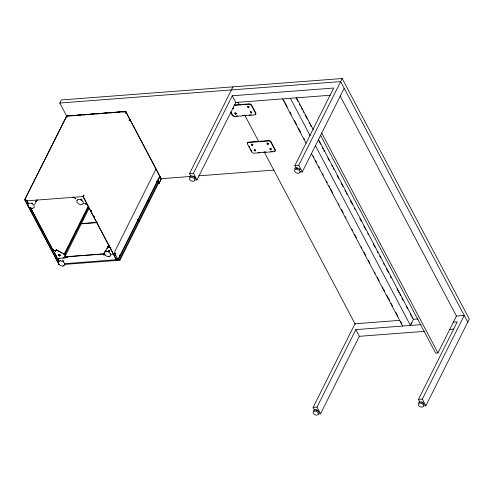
<?xml version="1.0" encoding="UTF-8"?>
<svg xmlns="http://www.w3.org/2000/svg" width="494" height="494" viewBox="0 0 494 494"><rect width="100%" height="100%" fill="white"/><g stroke="black" fill="none" stroke-linecap="round" stroke-linejoin="round"><path stroke-width="0.74" d="M77.225 199.78L76.817 202.108L78.626 203.973L81.251 204.695L83.146 203.843L83.258 203.3M83.146 203.843L83.202 201.916L81.387 200.051L78.762 199.329L76.873 200.181M55.624 251.143L52.889 249.674L55.711 251.008M66.986 117.239L67.69 116.109M115.114 253.965L115.127 254.336M119.844 256.25C119.184 254.429 118.498 254.546 119.807 256.059M161.272 178.686L161.248 178.871M125.569 111.397L125.896 111.57L125.173 112.99M104.413 252.829L103.394 254.885L105.241 254.885M83.727 195.142L83.894 195.229M60.41 260.431L58.329 261.752L58.409 263.71L60.324 265.531L62.942 266.143L63.127 265.568M106.352 250.946L104.265 252.267L104.351 254.225L106.266 256.046L108.884 256.664L109.069 256.09M73.211 197.205L72.877 197.304L75.681 198.625M75.773 198.471L75.613 198.773M87.691 205.066L84.943 203.596M125.847 111.663L159.766 176.296M85.054 203.405L84.875 203.75M66.956 116.609L59.78 103.024L61.318 99.949L342.2 78.521L469.3 319.05L425.871 405.772L423.92 405.92M66.702 116.01L125.6 111.508L66.801 116.028L24.706 199.743L66.597 116.096M28.362 203.59L26.923 200.867C25.534 199.31 24.447 199.934 24.922 199.539M28.541 204.102L26.948 200.626M31.344 209.172L31.554 209.493L32.24 208.32M36.735 199.99L36.97 199.755M35.766 201.719L36.544 200.397L36.846 200.558L36.216 201.737L36.006 201.466M53 249.983L53.056 249.865M81.955 200.156L81.516 199.094M56.322 249.797L55.668 251.057L56.322 249.797L65.579 254.768L64.93 256.028M82.936 196.495L83.671 195.247M83.721 194.957L84.005 195.223M90.445 210.648L91.112 210.518L90.445 210.648L83.122 196.34M125.47 113.379L125.21 112.712L125.877 111.613M59.064 255.664L60.169 255.577L59.669 254.632L60.052 255.812L58.947 255.898L58.564 254.719L59.249 254.663M59.78 254.54L59.027 255.447M57.841 259.955L58.156 259.406L58.872 259.795L58.564 260.338L57.841 259.955L58.607 260.252M58.872 259.795L58.113 259.492M128.959 120.147L129.397 120.635L129.866 119.307M87.518 204.887L87.611 205.22M63.973 254.54L79.275 223.986M88.216 206.122L79.417 223.696L97.09 222.349M64.553 254.916L88.624 206.85M64.665 254.91L88.735 206.838M62.182 260.801L62.565 260.035M64.973 256.608L89.105 208.227M63.238 261.567L63.856 260.338M90.587 210.919L91.254 210.784L90.587 210.919L93.619 216.662L94.286 216.526L93.619 216.662M67.308 257.67C68.771 257.226 63.948 256.824 65.047 255.836M93.761 216.928L94.428 216.798L93.761 216.928L110.076 247.797L110.742 247.661L110.076 247.797M108.211 247.13L108.742 245.981L108.439 245.821L107.914 247.179L108.896 245.963M109.174 245.697L108.946 245.425L107.914 247.179M107.92 251.069L108.964 251.1M113.25 253.811L113.916 253.675L113.25 253.811L110.261 247.976M113.392 254.077L114.058 253.947L113.392 254.077L116.547 260.042C122.722 259.202 110.81 260.604 118.128 259.671L159.939 176.179L118.078 259.578L64.479 263.697M113.688 254.021L110.545 254.484M115.343 255.528L115.046 256.034L114.361 255.583M116.034 253.496L115.596 253.002L115.17 254.249L118.196 259.745M116.88 258.442L116.59 258.949L115.892 258.516M116.547 260.042L93.804 216.841M159.815 176.204L161.186 178.939L159.006 183.385L157.814 180.699L159.957 176.228M158.154 181.533L156.573 181.736M64.782 264.395L119.968 260.19L119.536 259.375L138.919 220.67L137.573 219.947M148.54 201.459L148.972 202.274L139.493 221.201L139.061 220.386L148.54 201.459L147.193 200.737M158.092 182.379L158.525 183.194L149.046 202.12L148.614 201.305L158.092 182.379L156.746 181.656M119.968 260.19L139.351 221.485L138.919 220.67M159.148 183.274L161.291 178.859L125.76 111.656L123.444 111.891M190.95 176.247L189.542 173.579L232.964 86.851M195.673 180.057L196.97 179.958L193.438 173.277L232.248 95.78L333.672 88.043L294.862 165.539L296.277 168.213M192.944 176.321L194.099 176.71M196.97 179.958L235.78 102.462L232.248 95.78M233.125 108.495L232.94 108.865L233.508 107.84M235.125 113.009L236.144 113.558L235.762 114.213L234.743 113.663L235.175 112.916M235.762 114.213L236.33 113.188M247.908 106.476L248.927 107.019L248.544 107.673L247.519 107.13L247.951 106.383M248.544 107.673L249.112 106.655M251.366 113.021L251.749 112.366L250.73 111.817L250.915 111.446L250.347 112.471L251.366 113.021L251.934 111.996M252.743 144.958L251.718 144.409L251.903 144.044L251.335 145.063L252.354 145.613L252.539 145.242L251.52 144.699M254.682 149.478L255.565 150.306M254.731 149.386L254.163 150.411L255.182 150.96L255.367 150.59L254.342 150.04M267.415 143.038L268.347 143.766M267.507 142.852L266.939 143.877L267.958 144.421L268.143 144.057L267.124 143.507M270.193 148.472L271.169 149.114M270.335 148.194L269.767 149.219L270.786 149.768L270.971 149.398L269.946 148.848M300.346 172.073L302.303 171.924L298.771 165.243L342.2 78.521M302.303 171.924L344.188 88.278M314.524 410.094L313.11 407.42L355.001 323.774L399.615 320.371M318.593 413.953L320.544 413.805L317.012 407.124L355.816 329.628L421.129 324.644M316.419 410.353L316.605 409.983L317.673 410.551M320.544 413.805L359.348 336.309L355.816 329.628M410.292 325.293L411.582 322.724M318.346 139.215L413.515 319.309L410.434 325.46L315.265 145.366M320.427 135.121L435.628 353.117L437.968 352.944L456.444 316.037L340.168 95.99M419.851 402.06L418.437 399.387L457.246 321.89L453.399 322.187M425.871 405.772L422.339 399.09L464.23 315.444L456.536 316.03M32.067 203.602L34.074 205.368L34.296 207.357L32.61 208.406L29.998 207.894L27.991 206.128L27.763 204.139L29.455 203.09L32.067 203.602L32.264 203.213M64.973 255.978L67.622 257.615L57.397 258.535L59.786 258.127M31.418 209.178L32.104 208.042M36.074 201.793L37.106 200.033M34.518 204.522L36.846 200.558M83.832 195.334L83.054 196.668L90.488 210.561M65.579 254.768L63.479 253.897M104.95 251.767L108.439 245.821M105.253 251.928L106.031 250.606M107.192 248.624L108.353 246.642M103.394 254.885L104.376 253.663M114.33 255.645L114.602 255.182L115.318 255.571M115.868 258.56L116.139 258.103L116.862 258.486M235.311 112.638L234.928 113.293L235.947 113.842M252.354 145.613L252.922 144.588M255.182 150.96L255.75 149.935M267.958 144.421L268.532 143.396M270.786 149.768L271.354 148.743M294.467 168.608L295.363 167.941M129.298 120.579L129.823 119.394M159.068 183.286L157.666 180.785M159.117 183.379L157.814 180.699M254.984 114.546L255.88 114.071L255.843 113.089L251.607 105.074L250.649 104.16L249.334 103.851L234.31 105M156.765 170.652L156.011 169.004L114.485 252.138L115.3 253.688M189.838 176.661L190.628 176.241M190.851 176.123L191.419 175.821L193.728 176.364M274.405 151.294L275.3 150.818L275.257 149.836L271.021 141.821L270.064 140.907L268.755 140.599L248.47 142.149L247.574 142.624L247.618 143.606M62.942 266.143L64.739 265.192L64.652 263.234L62.738 261.412L60.12 260.801M108.884 256.664L110.681 255.713L110.594 253.749L108.68 251.934L106.062 251.316M295.764 168.219L296.554 167.799L298.283 168.207M296.486 168.312L297.586 168.226M314.592 409.878L315.567 409.804M418.541 402.486L419.332 402.067M419.554 401.949L421.277 401.918M66.659 116.176L66.795 115.905M59.78 103.024L340.656 81.596L467.762 322.125M235.78 102.462L330.288 95.256M69.889 115.849L74.477 115.497M76.774 115.324L80.596 115.028M82.893 114.855L87.481 114.503M89.013 114.392L93.607 114.04M95.898 113.861L99.726 113.571M102.017 113.398L106.611 113.046M108.902 112.873L113.497 112.521M115.028 112.404L119.616 112.058M121.913 111.879L125.896 111.57M71.42 115.855L74.483 115.627M78.305 115.33L80.602 115.158M84.431 114.867L87.487 114.633M91.316 114.342L93.607 114.163M97.435 113.873L99.726 113.7M104.32 113.348L106.611 113.175M110.44 112.879L113.497 112.651M117.325 112.354L119.622 112.181M234.125 105.37L249.155 104.222L250.464 104.53L251.421 105.438L255.657 113.459L255.701 114.435L254.799 114.911L234.514 116.461L233.205 116.152L232.248 115.244L230.482 111.903M236.2 115.979L237.707 115.862M242.214 115.516L244.468 115.349M248.976 115.003L251.23 114.83M257.874 152.553L260.128 152.38M263.889 152.096L266.143 151.924M270.65 151.578L272.904 151.405M189.542 173.579L193.438 173.277M294.862 165.539L298.771 165.243M161.149 178.698L190.27 176.475M198.699 175.833L273.793 170.103M26.83 200.854L83.004 196.569M80.349 199.292L81.454 199.212M81.578 223.807L96.948 222.633M110.218 248.062L110.841 248.019L110.742 247.661M108.396 250.915L109.081 250.866L109.39 251.452M59.552 254.867L58.446 254.953L58.947 255.898M65.196 256.787L104.209 253.811M65.202 256.911L104.215 253.935M62.818 257.899L67.363 257.553M59.169 264.346L58.848 264.173M389.068 299.111L389.544 300.463M413.459 319.315L418.072 318.963M359.348 336.309L424.661 331.326M449.25 329.455L453.856 329.103M313.11 407.42L317.012 407.124M418.437 399.387L422.339 399.09M233.39 115.781L234.699 116.09M193.031 176.383L193.611 176.519M421.691 402.017L422.432 402.19M421.734 402.209L422.321 402.344M315.82 409.859L317.296 410.205M316.018 410.094L316.605 410.23M24.793 199.842L59.033 264.432M247.704 106.76L248.729 107.309M250.532 112.101L251.551 112.651M147.268 200.583L148.614 201.305M137.715 219.663L139.061 220.386M73.038 197.001L74.137 197.588M85.586 203.738L87.771 204.911M25.04 199.718L26.979 200.762L24.935 199.909M118.19 258.652L119.536 259.375M56.205 249.989L62.158 253.187M59.206 255.731A0.908 0.593 26.6 0 0 59.502 255.806A0.908 0.593 26.7 0 1 59.206 255.725L58.928 255.577A0.908 0.593 26.6 0 1 58.558 255.151M81.615 200.163L82.004 200.391M299.284 168.744L300.124 169.547M298.747 168.503L300.074 169.763M194.148 176.766L194.988 177.562M193.944 176.833L194.605 177.463M422.852 402.591L423.698 403.388M422.648 402.659L423.315 403.295M317.716 410.607L318.562 411.409M317.846 410.996L318.179 411.311M109.118 245.814L108.946 245.425M321.687 132.898L437.968 352.944M296.357 97.602L313.301 129.669M296.029 97.806L297.833 101.214M299.636 104.629L300.358 105.994M301.081 107.359L302.328 109.717M303.032 111.057L303.742 112.391M305.045 114.861L307.206 118.955M309.009 122.364L309.732 123.728M310.448 125.093L311.171 126.458M318.383 140.098L320.544 144.192M322.347 147.607L323.07 148.972M323.786 150.337L324.509 151.701M327.757 157.839L329.195 160.569M331.721 165.342L332.437 166.706M333.16 168.071L333.882 169.436M337.124 175.574L338.569 178.303M341.095 183.076L342.892 186.491M345.059 190.585L345.775 191.944M346.498 193.308L347.22 194.673M350.462 200.817L352.265 204.226M354.433 208.32L355.149 209.684M359.836 218.552L361.281 221.281M363.8 226.054L365.603 229.469M367.764 233.557L368.487 234.922M373.174 243.789L374.977 247.204M377.138 251.298L377.861 252.662M379.664 256.071L380.386 257.436M383.628 263.574L384.351 264.938M386.512 269.032L388.315 272.441M390.476 276.535L391.199 277.9M396.966 288.817L399.127 292.911M399.85 294.276L400.572 295.634M401.888 298.135L403.098 300.414M406.34 306.552L407.538 308.824M410.304 314.054L411.027 315.419M411.749 316.784L412.484 318.179M290.392 98.3L310.22 135.819M283.624 100.029L284.328 101.363M285.081 102.783L287.242 106.877M289.978 112.052L291.207 114.38M294.455 120.517L295.628 122.74M295.894 123.247L296.616 124.612M298.419 128.026L300.58 132.114M303.829 138.258L304.545 139.623M313.196 155.993L313.918 157.358M315.722 160.766L316.444 162.131M318.605 166.225L319.328 167.589M322.57 173.727L323.292 175.092M326.534 181.236L327.256 182.595M329.06 186.01L329.782 187.374M330.505 188.739L332.666 192.833M338.433 203.744L339.156 205.109M341.317 209.203L343.12 212.611M345.281 216.705L346.004 218.07M351.771 228.988L352.494 230.352M354.655 234.446L356.458 237.855M361.145 246.722L361.861 248.087M364.029 252.181L365.832 255.589M368.351 260.369L369.796 263.092M374.483 271.966L375.199 273.33M377.367 277.418L379.17 280.833M382.412 286.971L383.134 288.335M383.85 289.7L384.573 291.065M386.734 295.159L388.537 298.567M391.063 303.341L392.508 306.07M395.75 312.214L396.954 314.499M397.188 314.937L397.911 316.302M400.436 321.081L401.9 323.848M282.593 98.893L306.021 143.235M311.43 153.467L402.635 326.059M237.892 102.159L239.349 104.919M244.709 115.071L258.794 141.716M264.099 151.757L355.291 324.323M231.019 112.2L232.433 114.874M249.025 146.273L249.736 147.613M250.439 148.947L251.854 151.621M157.71 180.699L159.019 183.255M91.112 210.518L91.211 210.87M94.286 216.526L94.385 216.885M113.916 253.675L114.015 254.033M90.63 210.833L93.662 216.576M32.042 202.978L32.542 203.923M55.112 253.762L56.483 256.355M30.523 207.678L58.971 261.517M30.48 207.764L58.928 261.604M57.378 259.35L58.434 261.345M58.391 261.431L56.94 258.578M24.873 199.737L59.008 264.327M424.136 404.222L424.155 404.654M423.642 403.61L423.661 403.95M319.001 412.243L319.019 412.675M313.406 410.502L313.424 410.934M300.599 171.239L300.618 171.671M195.433 178.396L195.47 179.26M194.939 177.784L194.951 178.124M109.081 250.866A0.908 0.593 26.7 0 0 108.495 250.705A0.908 0.593 26.6 0 1 109.341 251.045M108.575 250.742A0.772 0.506 26.6 0 1 109.446 251.211M59.805 254.713A0.908 0.593 26.6 0 1 60.027 254.916M60.083 255.447A0.772 0.506 26.6 0 1 59.755 255.645M58.712 255.083A0.772 0.506 26.6 0 1 58.718 254.719M248.284 142.519L247.389 142.994L247.432 143.97L251.668 151.991L252.625 152.899L253.935 153.208L274.219 151.658L275.115 151.183L275.072 150.207L270.836 142.186L269.878 141.278L268.569 140.969L248.284 142.519M190.999 177.074L189.554 177.84L189.622 179.415L191.166 180.878L193.271 181.378L194.716 180.613L194.648 179.032L193.111 177.568L190.999 177.074M296.134 169.053L294.69 169.819L294.757 171.393L296.295 172.863L298.407 173.357L299.852 172.591L299.784 171.01L298.24 169.547L296.134 169.053M314.573 410.922L313.128 411.687L313.196 413.262L314.734 414.725L316.845 415.219L318.29 414.454L318.216 412.879L316.679 411.416L314.573 410.922M419.702 402.9L418.264 403.666L418.332 405.241L419.869 406.71L421.981 407.204L423.42 406.439L423.352 404.858L421.814 403.394L419.702 402.9"/></g></svg>
